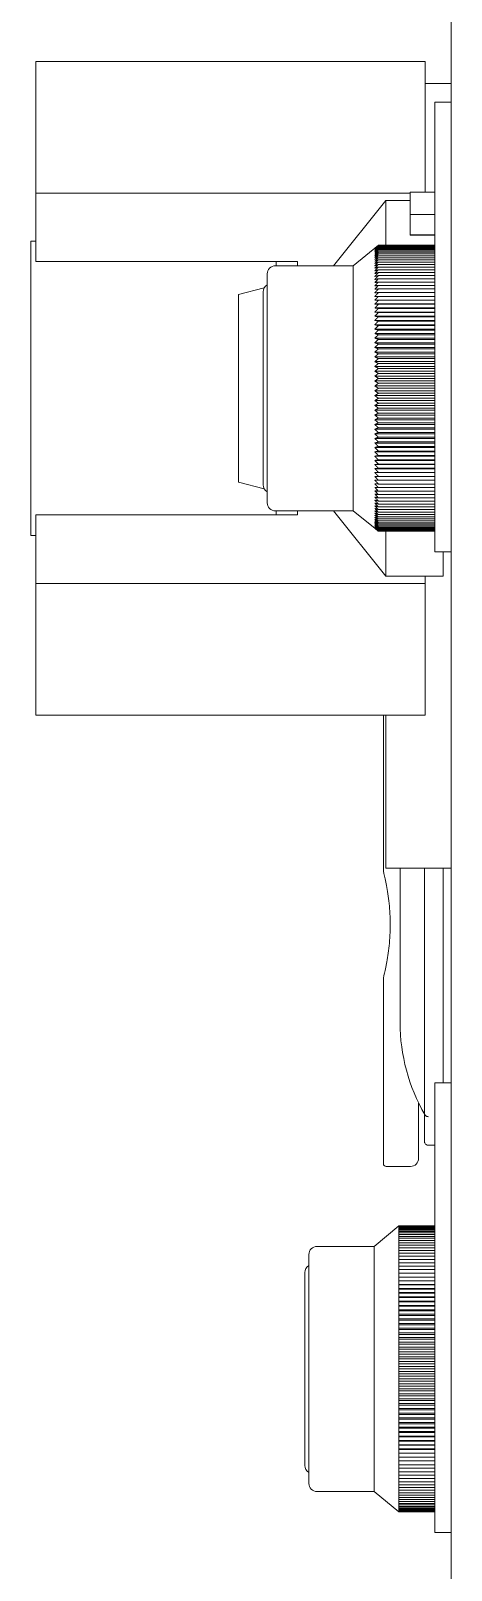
# Model space of a CAD drawing. Header units: inches. Extents: x 0 to 18221, y 0 to 6752.
# Drawn here: x 11933.1 to 11984.5, y 622.7 to 811.1 of the extents above; entities that cross this region are included whole.
import ezdxf

# ---------------------------------------------------------------- set-up
doc = ezdxf.new("R2010")
doc.units = ezdxf.units.IN
doc.header["$MEASUREMENT"] = 0
doc.layers.add('REMOTE_CONTROLBOX$0$가시적인 것(ISO)', color=3, linetype='Continuous', lineweight=5)

msp = doc.modelspace()

# ---------------------------------------------------------------- linework, layer by layer
at = {"layer": 'REMOTE_CONTROLBOX$0$가시적인 것(ISO)'}
for p, q in [((11984.4664, 434.3611), (11984.4664, 1084.3611)), ((11933.6664, 807.3611), (11933.6664, 791.2272)), ((11981.2664, 807.3611), (11933.6664, 807.3611)), ((11981.2664, 807.3611), (11981.2664, 791.3668)), ((11981.2664, 804.6611), (11984.4664, 804.6611)), ((11982.4664, 802.3611), (11982.4664, 767.3611)), ((11982.4664, 802.3611), (11984.4664, 802.3611)), ((11933.6664, 782.8611), (11933.6664, 791.2272)), ((11979.4664, 791.2272), (11933.6664, 791.2272)), ((11982.4664, 791.3668), (11979.4664, 791.3668)), ((11979.4664, 788.6436), (11979.4664, 791.3668)), ((11970.0664, 782.3611), (11976.4664, 790.3611)), ((11979.4664, 790.3611), (11976.4664, 790.3611)), ((11976.4664, 790.3611), (11976.4664, 784.8611)), ((11982.4664, 788.6436), (11979.4664, 788.6436)), ((11979.4664, 786.1276), (11979.4664, 788.6436)), ((11982.4664, 786.1276), (11979.4664, 786.1276)), ((11979.4664, 786.0876), (11979.4664, 786.1276)), ((11982.4664, 786.0876), (11979.4664, 786.0876)), ((11933.0664, 749.3611), (11933.0664, 785.3611)), ((11933.0664, 785.3611), (11933.6664, 785.3611)), ((11972.4664, 782.3611), (11975.5664, 784.8611)), ((11982.4664, 784.8611), (11975.5664, 784.8611)), ((11975.5664, 784.8504), (11982.4664, 784.8504)), ((11982.4664, 784.8184), (11975.5664, 784.8184)), ((11982.4664, 784.7652), (11975.5664, 784.7652)), ((11982.4664, 784.6908), (11975.5664, 784.6908)), ((11982.4664, 784.5952), (11975.5664, 784.5952)), ((11982.4664, 784.4787), (11975.5664, 784.4787)), ((11982.4664, 784.3412), (11975.5664, 784.3412)), ((11982.4664, 784.1831), (11975.5664, 784.1831)), ((11982.4664, 784.0046), (11975.5664, 784.0046)), ((11982.4664, 783.8057), (11975.5664, 783.8057)), ((11933.6664, 782.8611), (11965.6664, 782.8611)), ((11972.4664, 782.3611), (11962.9664, 782.3611)), ((11963.0664, 782.3611), (11963.0664, 782.8611)), ((11965.6664, 782.8611), (11965.6664, 782.3611)), ((11972.4664, 782.3611), (11972.4664, 752.3611)), ((11982.4664, 783.5868), (11975.5664, 783.5868)), ((11982.4664, 783.3481), (11975.5664, 783.3481)), ((11982.4664, 783.09), (11975.5664, 783.09)), ((11982.4664, 782.8127), (11975.5664, 782.8127)), ((11982.4664, 782.5165), (11975.5664, 782.5165)), ((11982.4664, 782.2019), (11975.5664, 782.2019)), ((11982.4664, 781.8692), (11975.5664, 781.8692)), ((11961.9664, 781.3611), (11961.9664, 753.3611)), ((11982.4664, 781.5189), (11975.5664, 781.5189)), ((11982.4664, 781.1513), (11975.5664, 781.1513)), ((11982.4664, 780.7668), (11975.5664, 780.7668)), ((11982.4664, 780.3661), (11975.5664, 780.3661)), ((11982.4664, 779.9495), (11975.5664, 779.9495)), ((11958.4664, 778.8611), (11961.5896, 779.6419)), ((11958.4664, 755.8611), (11958.4664, 778.8611)), ((11961.4664, 755.5611), (11961.4664, 779.1611)), ((11982.4664, 778.1514), (11975.1274, 778.1514)), ((11982.4664, 779.5176), (11975.5664, 779.5176)), ((11982.4664, 779.0709), (11975.5664, 779.0709)), ((11982.4664, 778.6099), (11975.5664, 778.6099)), ((11982.4664, 778.1351), (11975.5664, 778.1351)), ((11982.4664, 777.6798), (11975.1274, 777.6798)), ((11982.4664, 777.1956), (11975.1274, 777.1956)), ((11982.4664, 776.6994), (11975.1274, 776.6994)), ((11982.4664, 776.1919), (11975.1274, 776.1919)), ((11982.4664, 777.6473), (11975.5664, 777.6473)), ((11982.4664, 777.1469), (11975.5664, 777.1469)), ((11982.4664, 776.6347), (11975.5664, 776.6347)), ((11982.4664, 776.1111), (11975.5664, 776.1111)), ((11982.4664, 775.6736), (11975.1274, 775.6736)), ((11982.4664, 775.1452), (11975.1274, 775.1452)), ((11982.4664, 774.6073), (11975.1274, 774.6073)), ((11982.4664, 775.5768), (11975.5664, 775.5768)), ((11982.4664, 775.0326), (11975.5664, 775.0326)), ((11982.4664, 774.479), (11975.5664, 774.479)), ((11982.4664, 774.0605), (11975.1274, 774.0605)), ((11982.4664, 773.5056), (11975.1274, 773.5056)), ((11982.4664, 772.9433), (11975.1274, 772.9433)), ((11982.4664, 772.3741), (11975.1274, 772.3741)), ((11982.4664, 773.9167), (11975.5664, 773.9167)), ((11982.4664, 773.3464), (11975.5664, 773.3464)), ((11982.4664, 772.7689), (11975.5664, 772.7689)), ((11982.4664, 771.7988), (11975.1274, 771.7988)), ((11982.4664, 771.2181), (11975.1274, 771.2181)), ((11982.4664, 770.6327), (11975.1274, 770.6327)), ((11982.4664, 772.1847), (11975.5664, 772.1847)), ((11982.4664, 771.5947), (11975.5664, 771.5947)), ((11982.4664, 770.9995), (11975.5664, 770.9995)), ((11982.4664, 770.0433), (11975.1274, 770.0433)), ((11982.4664, 769.4506), (11975.1274, 769.4506)), ((11982.4664, 768.8554), (11975.1274, 768.8554)), ((11982.4664, 770.3999), (11975.5664, 770.3999)), ((11982.4664, 769.7966), (11975.5664, 769.7966)), ((11982.4664, 769.1903), (11975.5664, 769.1903)), ((11982.4664, 768.5818), (11975.5664, 768.5818)), ((11982.4664, 768.2584), (11975.1274, 768.2584)), ((11982.4664, 767.6603), (11975.1274, 767.6603)), ((11982.4664, 767.0618), (11975.1274, 767.0618)), ((11982.4664, 767.9718), (11975.5664, 767.9718)), ((11982.4664, 767.3611), (11975.5664, 767.3611)), ((11982.4664, 766.7503), (11975.5664, 766.7503)), ((11982.4664, 747.3611), (11982.4664, 767.3611)), ((11982.4664, 766.4637), (11975.1274, 766.4637)), ((11982.4664, 765.8667), (11975.1274, 765.8667)), ((11982.4664, 765.2715), (11975.1274, 765.2715)), ((11982.4664, 766.1403), (11975.5664, 766.1403)), ((11982.4664, 765.5318), (11975.5664, 765.5318)), ((11982.4664, 764.9255), (11975.5664, 764.9255)), ((11982.4664, 764.6788), (11975.1274, 764.6788)), ((11982.4664, 764.0895), (11975.1274, 764.0895)), ((11982.4664, 763.5041), (11975.1274, 763.5041)), ((11982.4664, 762.9234), (11975.1274, 762.9234)), ((11982.4664, 764.3222), (11975.5664, 764.3222)), ((11982.4664, 763.7226), (11975.5664, 763.7226)), ((11982.4664, 763.1274), (11975.5664, 763.1274)), ((11982.4664, 762.3481), (11975.1274, 762.3481)), ((11982.4664, 761.7789), (11975.1274, 761.7789)), ((11982.4664, 761.2165), (11975.1274, 761.2165)), ((11982.4664, 762.5374), (11975.5664, 762.5374)), ((11982.4664, 761.9533), (11975.5664, 761.9533)), ((11982.4664, 761.3757), (11975.5664, 761.3757)), ((11982.4664, 760.6616), (11975.1274, 760.6616)), ((11982.4664, 760.1149), (11975.1274, 760.1149)), ((11982.4664, 759.577), (11975.1274, 759.577)), ((11982.4664, 760.8055), (11975.5664, 760.8055)), ((11982.4664, 760.2432), (11975.5664, 760.2432)), ((11982.4664, 759.6896), (11975.5664, 759.6896)), ((11982.4664, 759.0485), (11975.1274, 759.0485)), ((11982.4664, 758.5302), (11975.1274, 758.5302)), ((11982.4664, 758.0227), (11975.1274, 758.0227)), ((11982.4664, 757.5265), (11975.1274, 757.5265)), ((11982.4664, 759.1453), (11975.5664, 759.1453)), ((11982.4664, 758.6111), (11975.5664, 758.6111)), ((11982.4664, 758.0875), (11975.5664, 758.0875)), ((11982.4664, 757.5752), (11975.5664, 757.5752)), ((11958.4664, 755.8611), (11961.5896, 755.0803)), ((11982.4664, 757.0424), (11975.1274, 757.0424)), ((11982.4664, 756.5707), (11975.1274, 756.5707)), ((11982.4664, 757.0748), (11975.5664, 757.0748)), ((11982.4664, 756.587), (11975.5664, 756.587)), ((11982.4664, 756.1123), (11975.5664, 756.1123)), ((11982.4664, 755.6513), (11975.5664, 755.6513)), ((11982.4664, 755.2045), (11975.5664, 755.2045)), ((11982.4664, 754.7726), (11975.5664, 754.7726)), ((11982.4664, 754.356), (11975.5664, 754.356)), ((11982.4664, 753.9553), (11975.5664, 753.9553)), ((11982.4664, 753.5709), (11975.5664, 753.5709)), ((11965.6664, 751.8611), (11933.6664, 751.8611)), ((11933.6664, 743.495), (11933.6664, 751.8611)), ((11972.4664, 752.3611), (11962.9664, 752.3611)), ((11963.0664, 751.8611), (11963.0664, 752.3611)), ((11965.6664, 752.3611), (11965.6664, 751.8611)), ((11970.0664, 752.3611), (11976.4664, 744.3611)), ((11972.4664, 752.3611), (11975.5664, 749.8611)), ((11982.4664, 753.2033), (11975.5664, 753.2033)), ((11982.4664, 752.8529), (11975.5664, 752.8529)), ((11982.4664, 752.5202), (11975.5664, 752.5202)), ((11982.4664, 752.2056), (11975.5664, 752.2056)), ((11982.4664, 751.9095), (11975.5664, 751.9095)), ((11982.4664, 751.6322), (11975.5664, 751.6322)), ((11982.4664, 751.374), (11975.5664, 751.374)), ((11982.4664, 751.1354), (11975.5664, 751.1354)), ((11982.4664, 750.9164), (11975.5664, 750.9164)), ((11982.4664, 750.7176), (11975.5664, 750.7176)), ((11982.4664, 750.539), (11975.5664, 750.539)), ((11982.4664, 750.3809), (11975.5664, 750.3809)), ((11982.4664, 750.2435), (11975.5664, 750.2435)), ((11982.4664, 750.1269), (11975.5664, 750.1269)), ((11982.4664, 750.0314), (11975.5664, 750.0314)), ((11982.4664, 749.9569), (11975.5664, 749.9569)), ((11982.4664, 749.9037), (11975.5664, 749.9037)), ((11982.4664, 749.8717), (11975.5664, 749.8717)), ((11982.4664, 749.8611), (11975.5664, 749.8611)), ((11976.4664, 749.8611), (11976.4664, 744.3611)), ((11933.0664, 749.3611), (11933.6664, 749.3611)), ((11982.4664, 747.3611), (11984.4664, 747.3611)), ((11983.4664, 744.3611), (11983.4664, 747.3611)), ((11983.4664, 744.3611), (11976.4664, 744.3611)), ((11981.2664, 743.495), (11981.2664, 744.3611)), ((11981.2664, 743.495), (11933.6664, 743.495)), ((11933.6664, 743.495), (11933.6664, 727.3611)), ((11981.2664, 743.495), (11981.2664, 727.3611)), ((11981.2664, 727.3611), (11933.6664, 727.3611)), ((11976.1865, 727.3611), (11976.1865, 708.19)), ((11976.4664, 727.3611), (11976.4664, 708.6611)), ((11976.4664, 708.6611), (11984.4664, 708.6611)), ((11978.2101, 708.6611), (11978.2101, 689.7408)), ((11981.1973, 708.6611), (11981.1973, 689.7486)), ((11983.4664, 708.6611), (11983.4664, 689.7811)), ((11976.1865, 695.2855), (11976.1865, 672.8564)), ((11983.4664, 682.3611), (11983.4664, 689.7811)), ((11982.4664, 682.3611), (11982.4664, 647.3611)), ((11982.4664, 682.3611), (11984.4664, 682.3611)), ((11980.4865, 679.8916), (11980.4865, 673.1378)), ((11982.4664, 674.7351), (11981.6973, 674.7351)), ((11976.6093, 672.1378), (11979.4865, 672.1378)), ((11975.0664, 662.3611), (11978.0664, 664.8611)), ((11978.0664, 664.8504), (11978.0664, 664.8611)), ((11982.4664, 664.8611), (11978.0664, 664.8611)), ((11978.0664, 664.8184), (11978.0664, 664.8504)), ((11982.4664, 664.8504), (11978.0664, 664.8504)), ((11978.0664, 664.7652), (11978.0664, 664.8184)), ((11982.4664, 664.8184), (11978.0664, 664.8184)), ((11978.0664, 664.6908), (11978.0664, 664.7652)), ((11982.4664, 664.7652), (11978.0664, 664.7652)), ((11978.0664, 664.5952), (11978.0664, 664.6908)), ((11982.4664, 664.6908), (11978.0664, 664.6908)), ((11978.0664, 664.4787), (11978.0664, 664.5952)), ((11982.4664, 664.5952), (11978.0664, 664.5952)), ((11978.0664, 664.3412), (11978.0664, 664.4787)), ((11982.4664, 664.4787), (11978.0664, 664.4787)), ((11978.0664, 664.1831), (11978.0664, 664.3412)), ((11982.4664, 664.3412), (11978.0664, 664.3412)), ((11978.0664, 664.0046), (11978.0664, 664.1831)), ((11982.4664, 664.1831), (11978.0664, 664.1831)), ((11978.0664, 663.8057), (11978.0664, 664.0046)), ((11982.4664, 664.0046), (11978.0664, 664.0046)), ((11978.0664, 663.5868), (11978.0664, 663.8057)), ((11982.4664, 663.8057), (11978.0664, 663.8057)), ((11978.0664, 663.3481), (11978.0664, 663.5868)), ((11982.4664, 663.5868), (11978.0664, 663.5868)), ((11978.0664, 663.09), (11978.0664, 663.3481)), ((11982.4664, 663.3481), (11978.0664, 663.3481)), ((11978.0664, 662.8127), (11978.0664, 663.09)), ((11982.4664, 663.09), (11978.0664, 663.09)), ((11967.0664, 661.3611), (11967.0664, 633.3611)), ((11975.0664, 662.3611), (11968.0664, 662.3611)), ((11975.0664, 662.3611), (11975.0664, 632.3611)), ((11978.0664, 662.5165), (11978.0664, 662.8127)), ((11982.4664, 662.8127), (11978.0664, 662.8127)), ((11978.0664, 662.2019), (11978.0664, 662.5165)), ((11982.4664, 662.5165), (11978.0664, 662.5165)), ((11978.0664, 661.8692), (11978.0664, 662.2019)), ((11982.4664, 662.2019), (11978.0664, 662.2019)), ((11978.0664, 661.5189), (11978.0664, 661.8692)), ((11982.4664, 661.8692), (11978.0664, 661.8692)), ((11978.0664, 661.1513), (11978.0664, 661.5189)), ((11982.4664, 661.5189), (11978.0664, 661.5189)), ((11978.0664, 660.7668), (11978.0664, 661.1513)), ((11982.4664, 661.1513), (11978.0664, 661.1513)), ((11978.0664, 660.3661), (11978.0664, 660.7668)), ((11982.4664, 660.7668), (11978.0664, 660.7668)), ((11978.0664, 659.9495), (11978.0664, 660.3661)), ((11982.4664, 660.3661), (11978.0664, 660.3661)), ((11978.0664, 659.5176), (11978.0664, 659.9495)), ((11982.4664, 659.9495), (11978.0664, 659.9495)), ((11978.0664, 659.0709), (11978.0664, 659.5176)), ((11982.4664, 659.5176), (11978.0664, 659.5176)), ((11966.5664, 635.5611), (11966.5664, 659.1611)), ((11978.0664, 658.6099), (11978.0664, 659.0709)), ((11982.4664, 659.0709), (11978.0664, 659.0709)), ((11978.0664, 658.1351), (11978.0664, 658.6099)), ((11982.4664, 658.6099), (11978.0664, 658.6099)), ((11978.0664, 658.1514), (11982.4664, 658.1514)), ((11978.0664, 657.6473), (11978.0664, 658.1351)), ((11982.4664, 658.1351), (11978.0664, 658.1351)), ((11978.0664, 657.6798), (11982.4664, 657.6798)), ((11978.0664, 657.1469), (11978.0664, 657.6473)), ((11982.4664, 657.6473), (11978.0664, 657.6473)), ((11978.0664, 657.1956), (11982.4664, 657.1956)), ((11978.0664, 656.6347), (11978.0664, 657.1469)), ((11982.4664, 657.1469), (11978.0664, 657.1469)), ((11978.0664, 656.6994), (11982.4664, 656.6994)), ((11978.0664, 656.1111), (11978.0664, 656.6347)), ((11982.4664, 656.6347), (11978.0664, 656.6347)), ((11978.0664, 656.1919), (11982.4664, 656.1919)), ((11978.0664, 655.5768), (11978.0664, 656.1111)), ((11982.4664, 656.1111), (11978.0664, 656.1111)), ((11978.0664, 655.6736), (11982.4664, 655.6736)), ((11978.0664, 655.0326), (11978.0664, 655.5768)), ((11982.4664, 655.5768), (11978.0664, 655.5768)), ((11978.0664, 655.1452), (11982.4664, 655.1452)), ((11978.0664, 654.479), (11978.0664, 655.0326)), ((11982.4664, 655.0326), (11978.0664, 655.0326)), ((11978.0664, 654.6073), (11982.4664, 654.6073)), ((11978.0664, 653.9167), (11978.0664, 654.479)), ((11982.4664, 654.479), (11978.0664, 654.479)), ((11978.0664, 654.0605), (11982.4664, 654.0605)), ((11978.0664, 653.3464), (11978.0664, 653.9167)), ((11982.4664, 653.9167), (11978.0664, 653.9167)), ((11978.0664, 653.5056), (11982.4664, 653.5056)), ((11978.0664, 652.7689), (11978.0664, 653.3464)), ((11982.4664, 653.3464), (11978.0664, 653.3464)), ((11978.0664, 652.9433), (11982.4664, 652.9433)), ((11978.0664, 652.1847), (11978.0664, 652.7689)), ((11982.4664, 652.7689), (11978.0664, 652.7689)), ((11978.0664, 652.3741), (11982.4664, 652.3741)), ((11978.0664, 651.5947), (11978.0664, 652.1847)), ((11982.4664, 652.1847), (11978.0664, 652.1847)), ((11978.0664, 651.7988), (11982.4664, 651.7988)), ((11978.0664, 650.9995), (11978.0664, 651.5947)), ((11982.4664, 651.5947), (11978.0664, 651.5947)), ((11978.0664, 651.2181), (11982.4664, 651.2181)), ((11978.0664, 650.3999), (11978.0664, 650.9995)), ((11982.4664, 650.9995), (11978.0664, 650.9995)), ((11978.0664, 650.6327), (11982.4664, 650.6327)), ((11978.0664, 649.7966), (11978.0664, 650.3999)), ((11982.4664, 650.3999), (11978.0664, 650.3999)), ((11978.0664, 650.0433), (11982.4664, 650.0433)), ((11978.0664, 649.1903), (11978.0664, 649.7966)), ((11982.4664, 649.7966), (11978.0664, 649.7966)), ((11978.0664, 649.4506), (11982.4664, 649.4506)), ((11978.0664, 648.5818), (11978.0664, 649.1903)), ((11982.4664, 649.1903), (11978.0664, 649.1903)), ((11978.0664, 648.8554), (11982.4664, 648.8554)), ((11978.0664, 647.9718), (11978.0664, 648.5818)), ((11982.4664, 648.5818), (11978.0664, 648.5818)), ((11978.0664, 648.2584), (11982.4664, 648.2584)), ((11978.0664, 647.3611), (11978.0664, 647.9718)), ((11982.4664, 647.9718), (11978.0664, 647.9718)), ((11978.0664, 647.6603), (11982.4664, 647.6603)), ((11978.0664, 646.7503), (11978.0664, 647.3611)), ((11982.4664, 647.3611), (11978.0664, 647.3611)), ((11978.0664, 647.0618), (11982.4664, 647.0618)), ((11978.0664, 646.1403), (11978.0664, 646.7503)), ((11982.4664, 646.7503), (11978.0664, 646.7503)), ((11978.0664, 646.4637), (11982.4664, 646.4637)), ((11978.0664, 645.5318), (11978.0664, 646.1403)), ((11982.4664, 646.1403), (11978.0664, 646.1403)), ((11982.4664, 627.3611), (11982.4664, 647.3611)), ((11978.0664, 645.8667), (11982.4664, 645.8667)), ((11978.0664, 644.9255), (11978.0664, 645.5318)), ((11982.4664, 645.5318), (11978.0664, 645.5318)), ((11978.0664, 645.2715), (11982.4664, 645.2715)), ((11978.0664, 644.3222), (11978.0664, 644.9255)), ((11982.4664, 644.9255), (11978.0664, 644.9255)), ((11978.0664, 644.6788), (11982.4664, 644.6788)), ((11978.0664, 643.7226), (11978.0664, 644.3222)), ((11982.4664, 644.3222), (11978.0664, 644.3222)), ((11978.0664, 644.0895), (11982.4664, 644.0895)), ((11978.0664, 643.1274), (11978.0664, 643.7226)), ((11982.4664, 643.7226), (11978.0664, 643.7226)), ((11978.0664, 643.5041), (11982.4664, 643.5041)), ((11978.0664, 642.5374), (11978.0664, 643.1274)), ((11982.4664, 643.1274), (11978.0664, 643.1274)), ((11978.0664, 642.9234), (11982.4664, 642.9234)), ((11978.0664, 641.9533), (11978.0664, 642.5374)), ((11982.4664, 642.5374), (11978.0664, 642.5374)), ((11978.0664, 642.3481), (11982.4664, 642.3481)), ((11978.0664, 641.3757), (11978.0664, 641.9533)), ((11982.4664, 641.9533), (11978.0664, 641.9533)), ((11978.0664, 641.7789), (11982.4664, 641.7789)), ((11978.0664, 640.8055), (11978.0664, 641.3757)), ((11982.4664, 641.3757), (11978.0664, 641.3757)), ((11978.0664, 641.2165), (11982.4664, 641.2165)), ((11978.0664, 640.2432), (11978.0664, 640.8055)), ((11982.4664, 640.8055), (11978.0664, 640.8055)), ((11978.0664, 640.6616), (11982.4664, 640.6616)), ((11978.0664, 639.6896), (11978.0664, 640.2432)), ((11982.4664, 640.2432), (11978.0664, 640.2432)), ((11978.0664, 640.1149), (11982.4664, 640.1149)), ((11978.0664, 639.1453), (11978.0664, 639.6896)), ((11982.4664, 639.6896), (11978.0664, 639.6896)), ((11978.0664, 639.577), (11982.4664, 639.577)), ((11978.0664, 638.6111), (11978.0664, 639.1453)), ((11982.4664, 639.1453), (11978.0664, 639.1453)), ((11978.0664, 639.0485), (11982.4664, 639.0485)), ((11978.0664, 638.0875), (11978.0664, 638.6111)), ((11982.4664, 638.6111), (11978.0664, 638.6111)), ((11978.0664, 638.5302), (11982.4664, 638.5302)), ((11978.0664, 637.5752), (11978.0664, 638.0875)), ((11982.4664, 638.0875), (11978.0664, 638.0875)), ((11978.0664, 638.0227), (11982.4664, 638.0227)), ((11978.0664, 637.0748), (11978.0664, 637.5752)), ((11982.4664, 637.5752), (11978.0664, 637.5752)), ((11978.0664, 637.5265), (11982.4664, 637.5265)), ((11978.0664, 636.587), (11978.0664, 637.0748)), ((11982.4664, 637.0748), (11978.0664, 637.0748)), ((11978.0664, 637.0424), (11982.4664, 637.0424)), ((11978.0664, 636.1123), (11978.0664, 636.587)), ((11982.4664, 636.587), (11978.0664, 636.587)), ((11978.0664, 636.5707), (11982.4664, 636.5707)), ((11978.0664, 635.6513), (11978.0664, 636.1123)), ((11982.4664, 636.1123), (11978.0664, 636.1123)), ((11978.0664, 635.2045), (11978.0664, 635.6513)), ((11982.4664, 635.6513), (11978.0664, 635.6513)), ((11978.0664, 634.7726), (11978.0664, 635.2045)), ((11982.4664, 635.2045), (11978.0664, 635.2045)), ((11978.0664, 634.356), (11978.0664, 634.7726)), ((11982.4664, 634.7726), (11978.0664, 634.7726)), ((11978.0664, 633.9553), (11978.0664, 634.356)), ((11982.4664, 634.356), (11978.0664, 634.356)), ((11978.0664, 633.5709), (11978.0664, 633.9553)), ((11982.4664, 633.9553), (11978.0664, 633.9553)), ((11978.0664, 633.2033), (11978.0664, 633.5709)), ((11982.4664, 633.5709), (11978.0664, 633.5709)), ((11978.0664, 632.8529), (11978.0664, 633.2033)), ((11982.4664, 633.2033), (11978.0664, 633.2033)), ((11975.0664, 632.3611), (11968.0664, 632.3611)), ((11975.0664, 632.3611), (11978.0664, 629.8611)), ((11978.0664, 632.5202), (11978.0664, 632.8529)), ((11982.4664, 632.8529), (11978.0664, 632.8529)), ((11978.0664, 632.2056), (11978.0664, 632.5202)), ((11982.4664, 632.5202), (11978.0664, 632.5202)), ((11978.0664, 631.9095), (11978.0664, 632.2056)), ((11982.4664, 632.2056), (11978.0664, 632.2056)), ((11978.0664, 631.6322), (11978.0664, 631.9095)), ((11982.4664, 631.9095), (11978.0664, 631.9095)), ((11978.0664, 631.374), (11978.0664, 631.6322)), ((11982.4664, 631.6322), (11978.0664, 631.6322)), ((11978.0664, 631.1354), (11978.0664, 631.374)), ((11982.4664, 631.374), (11978.0664, 631.374)), ((11978.0664, 630.9164), (11978.0664, 631.1354)), ((11982.4664, 631.1354), (11978.0664, 631.1354)), ((11978.0664, 630.7176), (11978.0664, 630.9164)), ((11982.4664, 630.9164), (11978.0664, 630.9164)), ((11978.0664, 630.539), (11978.0664, 630.7176)), ((11982.4664, 630.7176), (11978.0664, 630.7176)), ((11978.0664, 630.3809), (11978.0664, 630.539)), ((11982.4664, 630.539), (11978.0664, 630.539)), ((11978.0664, 630.2435), (11978.0664, 630.3809)), ((11982.4664, 630.3809), (11978.0664, 630.3809)), ((11978.0664, 630.1269), (11978.0664, 630.2435)), ((11982.4664, 630.2435), (11978.0664, 630.2435)), ((11978.0664, 630.0314), (11978.0664, 630.1269)), ((11982.4664, 630.1269), (11978.0664, 630.1269)), ((11978.0664, 629.9569), (11978.0664, 630.0314)), ((11982.4664, 630.0314), (11978.0664, 630.0314)), ((11978.0664, 629.9037), (11978.0664, 629.9569)), ((11982.4664, 629.9569), (11978.0664, 629.9569)), ((11978.0664, 629.8717), (11978.0664, 629.9037)), ((11982.4664, 629.9037), (11978.0664, 629.9037)), ((11978.0664, 629.8611), (11978.0664, 629.8717)), ((11982.4664, 629.8717), (11978.0664, 629.8717)), ((11982.4664, 629.8611), (11978.0664, 629.8611)), ((11982.4664, 627.3611), (11984.4664, 627.3611))]:
    msp.add_line(p, q, dxfattribs=at)
for centre, radius, start, end in [((11962.9664, 781.3611), 1, 90, 180), ((11962.4664, 779.1611), 1, 120, 180), ((11962.4664, 755.5611), 1, 180, 240), ((11962.9664, 753.3611), 1, 180, 270), ((12001.16, 689.8574), 22.9502, 180.29128, 209.717429), ((11979.4865, 673.1378), 1, 270, 0), ((11968.0664, 661.3611), 1, 90, 180), ((11967.5664, 659.1611), 1, 120, 180), ((11967.5664, 635.5611), 1, 180, 240), ((11968.0664, 633.3611), 1, 180, 270)]:
    msp.add_arc(centre, radius, start, end, dxfattribs=at)
for points, weights in [([(11975.1274, 784.5044), (11975.3431, 784.6809), (11975.5664, 784.8611)], [1.00002561969, 1.00010309761, 1]), ([(11975.1274, 784.4836), (11975.3431, 784.6651), (11975.5664, 784.8504)], [1.00002561969, 1.0001030976, 1]), ([(11975.5664, 784.8504), (11975.3431, 784.6757), (11975.1274, 784.5044)], [1, 1.0001030976, 1.00002561969]), ([(11975.1274, 784.4418), (11975.3431, 784.6282), (11975.5664, 784.8184)], [1.00002561969, 1.0001030976, 1]), ([(11975.5664, 784.8184), (11975.3431, 784.6493), (11975.1274, 784.4836)], [1, 1.0001030976, 1.00002561969]), ([(11975.1274, 784.3793), (11975.3431, 784.5703), (11975.5664, 784.7652)], [1.00002561969, 1.0001030976, 1]), ([(11975.5664, 784.7652), (11975.3431, 784.6019), (11975.1274, 784.4418)], [1, 1.0001030976, 1.00002561969]), ([(11975.1274, 784.296), (11975.3431, 784.4913), (11975.5664, 784.6908)], [1.00002561969, 1.0001030976, 1]), ([(11975.5664, 784.6908), (11975.3431, 784.5334), (11975.1274, 784.3793)], [1, 1.0001030976, 1.00002561969]), ([(11975.1274, 784.192), (11975.3431, 784.3916), (11975.5664, 784.5952)], [1.00002561969, 1.0001030976, 1]), ([(11975.5664, 784.5952), (11975.3431, 784.4441), (11975.1274, 784.296)], [1, 1.0001030976, 1.00002561969]), ([(11975.1274, 784.0676), (11975.3431, 784.271), (11975.5664, 784.4787)], [1.00002561969, 1.00010309761, 1]), ([(11975.5664, 784.4787), (11975.3431, 784.3339), (11975.1274, 784.192)], [1, 1.0001030976, 1.00002561969]), ([(11975.1274, 783.9228), (11975.3431, 784.1299), (11975.5664, 784.3412)], [1.00002561969, 1.0001030976, 1]), ([(11975.5664, 784.3412), (11975.3431, 784.203), (11975.1274, 784.0676)], [1, 1.00010309759, 1.00002561969]), ([(11975.1274, 783.7579), (11975.3431, 783.9683), (11975.5664, 784.1831)], [1.00002561969, 1.00010309761, 1]), ([(11975.5664, 784.1831), (11975.3431, 784.0517), (11975.1274, 783.9228)], [1, 1.0001030976, 1.00002561969]), ([(11975.1274, 783.5729), (11975.3431, 783.7865), (11975.5664, 784.0046)], [1.00002561969, 1.0001030976, 1]), ([(11975.5664, 784.0046), (11975.3431, 783.8799), (11975.1274, 783.7579)], [1, 1.00010309761, 1.00002561969]), ([(11975.1274, 783.3682), (11975.3431, 783.5847), (11975.5664, 783.8057)], [1.00002561969, 1.0001030976, 1]), ([(11975.5664, 783.8057), (11975.3431, 783.6881), (11975.1274, 783.5729)], [1, 1.00010309761, 1.00002561969]), ([(11975.1274, 783.144), (11975.3431, 783.3631), (11975.5664, 783.5868)], [1.00002561969, 1.0001030976, 1]), ([(11975.5664, 783.5868), (11975.3431, 783.4764), (11975.1274, 783.3682)], [1, 1.0001030976, 1.00002561969]), ([(11975.1274, 782.9006), (11975.3431, 783.1221), (11975.5664, 783.3481)], [1.00002561969, 1.0001030976, 1]), ([(11975.5664, 783.3481), (11975.3431, 783.245), (11975.1274, 783.144)], [1, 1.00010309761, 1.00002561969]), ([(11975.1274, 782.6383), (11975.3431, 782.8618), (11975.5664, 783.09)], [1.00002561969, 1.00010309761, 1]), ([(11975.5664, 783.09), (11975.3431, 782.9943), (11975.1274, 782.9006)], [1, 1.0001030976, 1.00002561969]), ([(11975.1274, 782.3573), (11975.3431, 782.5826), (11975.5664, 782.8127)], [1.00002561969, 1.0001030976, 1]), ([(11975.5664, 782.8127), (11975.3431, 782.7246), (11975.1274, 782.6383)], [1, 1.0001030976, 1.00002561969]), ([(11975.1274, 782.0581), (11975.3431, 782.2849), (11975.5664, 782.5165)], [1.00002561969, 1.0001030976, 1]), ([(11975.5664, 782.5165), (11975.3431, 782.4361), (11975.1274, 782.3573)], [1, 1.0001030976, 1.00002561969]), ([(11975.1274, 781.7409), (11975.3431, 781.9691), (11975.5664, 782.2019)], [1.00002561969, 1.00010309761, 1]), ([(11975.5664, 782.2019), (11975.3431, 782.1292), (11975.1274, 782.0581)], [1, 1.0001030976, 1.00002561969]), ([(11975.1274, 781.4062), (11975.3431, 781.6354), (11975.5664, 781.8692)], [1.00002561969, 1.0001030976, 1]), ([(11975.5664, 781.8692), (11975.3431, 781.8044), (11975.1274, 781.7409)], [1, 1.0001030976, 1.00002561969]), ([(11975.1274, 781.0545), (11975.3431, 781.2843), (11975.5664, 781.5189)], [1.00002561969, 1.0001030976, 1]), ([(11975.5664, 781.5189), (11975.3431, 781.462), (11975.1274, 781.4062)], [1, 1.0001030976, 1.00002561969]), ([(11975.1274, 780.686), (11975.3431, 780.9163), (11975.5664, 781.1513)], [1.00002561969, 1.00010309761, 1]), ([(11975.5664, 781.1513), (11975.3431, 781.1024), (11975.1274, 781.0545)], [1, 1.0001030976, 1.00002561969]), ([(11975.1274, 780.3013), (11975.3431, 780.5317), (11975.5664, 780.7668)], [1.00002561969, 1.00010309761, 1]), ([(11975.5664, 780.7668), (11975.3431, 780.726), (11975.1274, 780.686)], [1, 1.0001030976, 1.00002561969]), ([(11975.1274, 779.9009), (11975.3431, 780.1311), (11975.5664, 780.3661)], [1.00002561969, 1.00010309761, 1]), ([(11975.5664, 780.3661), (11975.3431, 780.3334), (11975.1274, 780.3013)], [1, 1.0001030976, 1.00002561969]), ([(11975.1274, 779.4851), (11975.3431, 779.7149), (11975.5664, 779.9495)], [1.00002561969, 1.00010309761, 1]), ([(11975.5664, 779.9495), (11975.3431, 779.9249), (11975.1274, 779.9009)], [1, 1.00010309761, 1.00002561969]), ([(11975.1274, 779.0546), (11975.3431, 779.2837), (11975.5664, 779.5176)], [1.00002561969, 1.00010309761, 1]), ([(11975.5664, 779.5176), (11975.3431, 779.5012), (11975.1274, 779.4851)], [1, 1.0001030976, 1.00002561969]), ([(11975.1274, 778.6099), (11975.3431, 778.838), (11975.5664, 779.0709)], [1.00002561969, 1.00010309761, 1]), ([(11975.5664, 779.0709), (11975.3431, 779.0626), (11975.1274, 779.0546)], [1, 1.00010309761, 1.00002561969]), ([(11975.1274, 778.1514), (11975.3431, 778.3783), (11975.5664, 778.6099)], [1.00002561969, 1.00010309761, 1]), ([(11975.5664, 778.6099), (11975.3431, 778.6099), (11975.1274, 778.6099)], [1, 1.0001030976, 1.00002561969]), ([(11975.5664, 778.1351), (11975.3431, 778.1434), (11975.1274, 778.1514)], [1, 1.0001030976, 1.00002561969]), ([(11975.1274, 777.6798), (11975.3431, 777.9051), (11975.5664, 778.1351)], [1.00002561969, 1.0001030976, 1]), ([(11975.5664, 777.6473), (11975.3431, 777.6637), (11975.1274, 777.6798)], [1, 1.0001030976, 1.00002561969]), ([(11975.1274, 777.1956), (11975.3431, 777.4191), (11975.5664, 777.6473)], [1.00002561969, 1.0001030976, 1]), ([(11975.5664, 777.1469), (11975.3431, 777.1715), (11975.1274, 777.1956)], [1, 1.00010309759, 1.00002561969]), ([(11975.1274, 776.6994), (11975.3431, 776.9209), (11975.5664, 777.1469)], [1.00002561969, 1.00010309759, 1]), ([(11975.5664, 776.6347), (11975.3431, 776.6674), (11975.1274, 776.6994)], [1, 1.0001030976, 1.00002561969]), ([(11975.1274, 776.1919), (11975.3431, 776.411), (11975.5664, 776.6347)], [1.00002561969, 1.00010309761, 1]), ([(11975.5664, 776.1111), (11975.3431, 776.1519), (11975.1274, 776.1919)], [1, 1.0001030976, 1.00002561969]), ([(11975.1274, 775.6736), (11975.3431, 775.8901), (11975.5664, 776.1111)], [1.00002561969, 1.00010309761, 1]), ([(11975.5664, 775.5768), (11975.3431, 775.6257), (11975.1274, 775.6736)], [1, 1.00010309761, 1.00002561969]), ([(11975.1274, 775.1452), (11975.3431, 775.3588), (11975.5664, 775.5768)], [1.00002561969, 1.0001030976, 1]), ([(11975.5664, 775.0326), (11975.3431, 775.0894), (11975.1274, 775.1452)], [1, 1.0001030976, 1.00002561969]), ([(11975.1274, 774.6073), (11975.3431, 774.8177), (11975.5664, 775.0326)], [1.00002561969, 1.0001030976, 1]), ([(11975.5664, 774.479), (11975.3431, 774.5438), (11975.1274, 774.6073)], [1, 1.0001030976, 1.00002561969]), ([(11975.1274, 774.0605), (11975.3431, 774.2676), (11975.5664, 774.479)], [1.00002561969, 1.00010309761, 1]), ([(11975.5664, 773.9167), (11975.3431, 773.9893), (11975.1274, 774.0605)], [1, 1.00010309761, 1.00002561969]), ([(11975.1274, 773.5056), (11975.3431, 773.7091), (11975.5664, 773.9167)], [1.00002561969, 1.0001030976, 1]), ([(11975.5664, 773.3464), (11975.3431, 773.4268), (11975.1274, 773.5056)], [1, 1.0001030976, 1.00002561969]), ([(11975.1274, 772.9433), (11975.3431, 773.1428), (11975.5664, 773.3464)], [1.00002561969, 1.0001030976, 1]), ([(11975.5664, 772.7689), (11975.3431, 772.857), (11975.1274, 772.9433)], [1, 1.00010309761, 1.00002561969]), ([(11975.1274, 772.3741), (11975.3431, 772.5695), (11975.5664, 772.7689)], [1.00002561969, 1.0001030976, 1]), ([(11975.5664, 772.1847), (11975.3431, 772.2804), (11975.1274, 772.3741)], [1, 1.0001030976, 1.00002561969]), ([(11975.1274, 771.7988), (11975.3431, 771.9898), (11975.5664, 772.1847)], [1.00002561969, 1.0001030976, 1]), ([(11975.5664, 771.5947), (11975.3431, 771.6978), (11975.1274, 771.7988)], [1, 1.0001030976, 1.00002561969]), ([(11975.1274, 771.2181), (11975.3431, 771.4045), (11975.5664, 771.5947)], [1.00002561969, 1.0001030976, 1]), ([(11975.5664, 770.9995), (11975.3431, 771.1099), (11975.1274, 771.2181)], [1, 1.0001030976, 1.00002561969]), ([(11975.1274, 770.6327), (11975.3431, 770.8142), (11975.5664, 770.9995)], [1.00002561969, 1.00010309761, 1]), ([(11975.5664, 770.3999), (11975.3431, 770.5175), (11975.1274, 770.6327)], [1, 1.0001030976, 1.00002561969]), ([(11975.1274, 770.0433), (11975.3431, 770.2198), (11975.5664, 770.3999)], [1.00002561969, 1.0001030976, 1]), ([(11975.5664, 769.7966), (11975.3431, 769.9212), (11975.1274, 770.0433)], [1, 1.00010309761, 1.00002561969]), ([(11975.1274, 769.4506), (11975.3431, 769.6219), (11975.5664, 769.7966)], [1.00002561969, 1.0001030976, 1]), ([(11975.5664, 769.1903), (11975.3431, 769.3218), (11975.1274, 769.4506)], [1, 1.0001030976, 1.00002561969]), ([(11975.1274, 768.8554), (11975.3431, 769.0212), (11975.5664, 769.1903)], [1.00002561969, 1.00010309761, 1]), ([(11975.5664, 768.5818), (11975.3431, 768.72), (11975.1274, 768.8554)], [1, 1.00010309761, 1.00002561969]), ([(11975.1274, 768.2584), (11975.3431, 768.4185), (11975.5664, 768.5818)], [1.00002561969, 1.00010309761, 1]), ([(11975.5664, 767.9718), (11975.3431, 768.1166), (11975.1274, 768.2584)], [1, 1.0001030976, 1.00002561969]), ([(11975.1274, 767.6603), (11975.3431, 767.8145), (11975.5664, 767.9718)], [1.00002561969, 1.00010309761, 1]), ([(11975.5664, 767.3611), (11975.3431, 767.5122), (11975.1274, 767.6603)], [1, 1.0001030976, 1.00002561969]), ([(11975.1274, 767.0618), (11975.3431, 767.2099), (11975.5664, 767.3611)], [1.00002561969, 1.0001030976, 1]), ([(11975.5664, 766.7503), (11975.3431, 766.9077), (11975.1274, 767.0618)], [1, 1.0001030976, 1.00002561969]), ([(11975.1274, 766.4637), (11975.3431, 766.6056), (11975.5664, 766.7503)], [1.00002561969, 1.0001030976, 1]), ([(11975.5664, 766.1403), (11975.3431, 766.3037), (11975.1274, 766.4637)], [1, 1.00010309761, 1.00002561969]), ([(11975.1274, 765.8667), (11975.3431, 766.0021), (11975.5664, 766.1403)], [1.00002561969, 1.0001030976, 1]), ([(11975.5664, 765.5318), (11975.3431, 765.701), (11975.1274, 765.8667)], [1, 1.0001030976, 1.00002561969]), ([(11975.1274, 765.2715), (11975.3431, 765.4003), (11975.5664, 765.5318)], [1.00002561969, 1.0001030976, 1]), ([(11975.5664, 764.9255), (11975.3431, 765.1003), (11975.1274, 765.2715)], [1, 1.00010309761, 1.00002561969]), ([(11975.1274, 764.6788), (11975.3431, 764.8009), (11975.5664, 764.9255)], [1.00002561969, 1.0001030976, 1]), ([(11975.5664, 764.3222), (11975.3431, 764.5024), (11975.1274, 764.6788)], [1, 1.0001030976, 1.00002561969]), ([(11975.1274, 764.0895), (11975.3431, 764.2047), (11975.5664, 764.3222)], [1.00002561969, 1.0001030976, 1]), ([(11975.5664, 763.7226), (11975.3431, 763.9079), (11975.1274, 764.0895)], [1, 1.0001030976, 1.00002561969]), ([(11975.1274, 763.5041), (11975.3431, 763.6122), (11975.5664, 763.7226)], [1.00002561969, 1.00010309761, 1]), ([(11975.5664, 763.1274), (11975.3431, 763.3177), (11975.1274, 763.5041)], [1, 1.0001030976, 1.00002561969]), ([(11975.1274, 762.9234), (11975.3431, 763.0244), (11975.5664, 763.1274)], [1.00002561969, 1.0001030976, 1]), ([(11975.5664, 762.5374), (11975.3431, 762.7324), (11975.1274, 762.9234)], [1, 1.0001030976, 1.00002561969]), ([(11975.1274, 762.3481), (11975.3431, 762.4418), (11975.5664, 762.5374)], [1.00002561969, 1.0001030976, 1]), ([(11975.5664, 761.9533), (11975.3431, 762.1527), (11975.1274, 762.3481)], [1, 1.0001030976, 1.00002561969]), ([(11975.1274, 761.7789), (11975.3431, 761.8652), (11975.5664, 761.9533)], [1.00002561969, 1.0001030976, 1]), ([(11975.5664, 761.3757), (11975.3431, 761.5794), (11975.1274, 761.7789)], [1, 1.0001030976, 1.00002561969]), ([(11975.1274, 761.2165), (11975.3431, 761.2953), (11975.5664, 761.3757)], [1.00002561969, 1.0001030976, 1]), ([(11975.5664, 760.8055), (11975.3431, 761.0131), (11975.1274, 761.2165)], [1, 1.0001030976, 1.00002561969]), ([(11975.1274, 760.6616), (11975.3431, 760.7328), (11975.5664, 760.8055)], [1.00002561969, 1.0001030976, 1]), ([(11975.5664, 760.2432), (11975.3431, 760.4545), (11975.1274, 760.6616)], [1, 1.0001030976, 1.00002561969]), ([(11975.1274, 760.1149), (11975.3431, 760.1784), (11975.5664, 760.2432)], [1.00002561969, 1.0001030976, 1]), ([(11975.5664, 759.6896), (11975.3431, 759.9044), (11975.1274, 760.1149)], [1, 1.0001030976, 1.00002561969]), ([(11975.1274, 759.577), (11975.3431, 759.6327), (11975.5664, 759.6896)], [1.00002561969, 1.0001030976, 1]), ([(11975.5664, 759.1453), (11975.3431, 759.3633), (11975.1274, 759.577)], [1, 1.0001030976, 1.00002561969]), ([(11975.1274, 759.0485), (11975.3431, 759.0964), (11975.5664, 759.1453)], [1.00002561969, 1.0001030976, 1]), ([(11975.5664, 758.6111), (11975.3431, 758.832), (11975.1274, 759.0485)], [1, 1.00010309761, 1.00002561969]), ([(11975.1274, 758.5302), (11975.3431, 758.5702), (11975.5664, 758.6111)], [1.00002561969, 1.00010309761, 1]), ([(11975.5664, 758.0875), (11975.3431, 758.3111), (11975.1274, 758.5302)], [1, 1.00010309761, 1.00002561969]), ([(11975.1274, 758.0227), (11975.3431, 758.0548), (11975.5664, 758.0875)], [1.00002561969, 1.0001030976, 1]), ([(11975.5664, 757.5752), (11975.3431, 757.8012), (11975.1274, 758.0227)], [1, 1.00010309761, 1.00002561969]), ([(11975.1274, 757.5265), (11975.3431, 757.5506), (11975.5664, 757.5752)], [1.00002561969, 1.0001030976, 1]), ([(11975.5664, 757.0748), (11975.3431, 757.303), (11975.1274, 757.5265)], [1, 1.0001030976, 1.00002561969]), ([(11975.1274, 757.0424), (11975.3431, 757.0584), (11975.5664, 757.0748)], [1.00002561969, 1.0001030976, 1]), ([(11975.5664, 756.587), (11975.3431, 756.817), (11975.1274, 757.0424)], [1, 1.0001030976, 1.00002561969]), ([(11975.1274, 756.5707), (11975.3431, 756.5788), (11975.5664, 756.587)], [1.00002561969, 1.0001030976, 1]), ([(11975.5664, 756.1123), (11975.3431, 756.3439), (11975.1274, 756.5707)], [1, 1.0001030976, 1.00002561969]), ([(11975.5664, 755.6513), (11975.3431, 755.8841), (11975.1274, 756.1123)], [1, 1.00010309759, 1.00002561969]), ([(11975.1274, 756.1123), (11975.3431, 756.1123), (11975.5664, 756.1123)], [1.00002561969, 1.0001030976, 1]), ([(11975.5664, 755.2045), (11975.3431, 755.4384), (11975.1274, 755.6675)], [1, 1.0001030976, 1.00002561969]), ([(11975.1274, 755.6675), (11975.3431, 755.6595), (11975.5664, 755.6513)], [1.00002561969, 1.00010309761, 1]), ([(11975.5664, 754.7726), (11975.3431, 755.0072), (11975.1274, 755.237)], [1, 1.0001030976, 1.00002561969]), ([(11975.1274, 755.237), (11975.3431, 755.2209), (11975.5664, 755.2045)], [1.00002561969, 1.0001030976, 1]), ([(11975.5664, 754.356), (11975.3431, 754.591), (11975.1274, 754.8213)], [1, 1.00010309761, 1.00002561969]), ([(11975.1274, 754.8213), (11975.3431, 754.7972), (11975.5664, 754.7726)], [1.00002561969, 1.00010309761, 1]), ([(11975.5664, 753.9553), (11975.3431, 754.1904), (11975.1274, 754.4208)], [1, 1.0001030976, 1.00002561969]), ([(11975.1274, 754.4208), (11975.3431, 754.3888), (11975.5664, 754.356)], [1.00002561969, 1.0001030976, 1]), ([(11975.5664, 753.5709), (11975.3431, 753.8059), (11975.1274, 754.0361)], [1, 1.00010309761, 1.00002561969]), ([(11975.1274, 754.0361), (11975.3431, 753.9961), (11975.5664, 753.9553)], [1.00002561969, 1.0001030976, 1]), ([(11975.5664, 753.2033), (11975.3431, 753.4378), (11975.1274, 753.6677)], [1, 1.0001030976, 1.00002561969]), ([(11975.1274, 753.6677), (11975.3431, 753.6198), (11975.5664, 753.5709)], [1.00002561969, 1.0001030976, 1]), ([(11975.5664, 752.8529), (11975.3431, 753.0868), (11975.1274, 753.3159)], [1, 1.0001030976, 1.00002561969]), ([(11975.1274, 753.3159), (11975.3431, 753.2602), (11975.5664, 753.2033)], [1.00002561969, 1.0001030976, 1]), ([(11975.5664, 752.5202), (11975.3431, 752.7531), (11975.1274, 752.9812)], [1, 1.00010309761, 1.00002561969]), ([(11975.1274, 752.9812), (11975.3431, 752.9177), (11975.5664, 752.8529)], [1.00002561969, 1.00010309761, 1]), ([(11975.5664, 752.2056), (11975.3431, 752.4372), (11975.1274, 752.6641)], [1, 1.00010309761, 1.00002561969]), ([(11975.1274, 752.6641), (11975.3431, 752.5929), (11975.5664, 752.5202)], [1.00002561969, 1.00010309761, 1]), ([(11975.5664, 751.9095), (11975.3431, 752.1395), (11975.1274, 752.3648)], [1, 1.00010309759, 1.00002561969]), ([(11975.1274, 752.3648), (11975.3431, 752.286), (11975.5664, 752.2056)], [1.00002561969, 1.0001030976, 1]), ([(11975.5664, 751.6322), (11975.3431, 751.8603), (11975.1274, 752.0839)], [1, 1.00010309761, 1.00002561969]), ([(11975.1274, 752.0839), (11975.3431, 751.9976), (11975.5664, 751.9095)], [1.00002561969, 1.0001030976, 1]), ([(11975.5664, 751.374), (11975.3431, 751.6001), (11975.1274, 751.8215)], [1, 1.00010309761, 1.00002561969]), ([(11975.1274, 751.8215), (11975.3431, 751.7278), (11975.5664, 751.6322)], [1.00002561969, 1.0001030976, 1]), ([(11975.5664, 751.1354), (11975.3431, 751.359), (11975.1274, 751.5781)], [1, 1.0001030976, 1.00002561969]), ([(11975.1274, 751.5781), (11975.3431, 751.4771), (11975.5664, 751.374)], [1.00002561969, 1.0001030976, 1]), ([(11975.5664, 750.9164), (11975.3431, 751.1374), (11975.1274, 751.3539)], [1, 1.0001030976, 1.00002561969]), ([(11975.1274, 751.3539), (11975.3431, 751.2457), (11975.5664, 751.1354)], [1.00002561969, 1.00010309761, 1]), ([(11975.5664, 750.7176), (11975.3431, 750.9356), (11975.1274, 751.1492)], [1, 1.0001030976, 1.00002561969]), ([(11975.1274, 751.1492), (11975.3431, 751.034), (11975.5664, 750.9164)], [1.00002561969, 1.0001030976, 1]), ([(11975.5664, 750.539), (11975.3431, 750.7538), (11975.1274, 750.9643)], [1, 1.00010309761, 1.00002561969]), ([(11975.1274, 750.9643), (11975.3431, 750.8422), (11975.5664, 750.7176)], [1.00002561969, 1.0001030976, 1]), ([(11975.5664, 750.3809), (11975.3431, 750.5922), (11975.1274, 750.7993)], [1, 1.0001030976, 1.00002561969]), ([(11975.1274, 750.7993), (11975.3431, 750.6705), (11975.5664, 750.539)], [1.00002561969, 1.00010309761, 1]), ([(11975.5664, 750.2435), (11975.3431, 750.4511), (11975.1274, 750.6545)], [1, 1.00010309761, 1.00002561969]), ([(11975.1274, 750.6545), (11975.3431, 750.5191), (11975.5664, 750.3809)], [1.00002561969, 1.0001030976, 1]), ([(11975.5664, 750.1269), (11975.3431, 750.3306), (11975.1274, 750.5301)], [1, 1.00010309761, 1.00002561969]), ([(11975.1274, 750.5301), (11975.3431, 750.3883), (11975.5664, 750.2435)], [1.00002561969, 1.0001030976, 1]), ([(11975.5664, 750.0314), (11975.3431, 750.2308), (11975.1274, 750.4262)], [1, 1.0001030976, 1.00002561969]), ([(11975.1274, 750.4262), (11975.3431, 750.2781), (11975.5664, 750.1269)], [1.00002561969, 1.0001030976, 1]), ([(11975.5664, 749.9569), (11975.3431, 750.1519), (11975.1274, 750.3429)], [1, 1.0001030976, 1.00002561969]), ([(11975.1274, 750.3429), (11975.3431, 750.1887), (11975.5664, 750.0314)], [1.00002561969, 1.0001030976, 1]), ([(11975.5664, 749.9037), (11975.3431, 750.0939), (11975.1274, 750.2803)], [1, 1.0001030976, 1.00002561969]), ([(11975.1274, 750.2803), (11975.3431, 750.1203), (11975.5664, 749.9569)], [1.00002561969, 1.0001030976, 1]), ([(11975.5664, 749.8717), (11975.3431, 750.057), (11975.1274, 750.2386)], [1, 1.0001030976, 1.00002561969]), ([(11975.1274, 750.2386), (11975.3431, 750.0728), (11975.5664, 749.9037)], [1.00002561969, 1.00010309761, 1]), ([(11975.5664, 749.8611), (11975.3431, 750.0412), (11975.1274, 750.2177)], [1, 1.0001030976, 1.00002561969]), ([(11975.1274, 750.2177), (11975.3431, 750.0465), (11975.5664, 749.8717)], [1.00002561969, 1.00010309761, 1])]:
    msp.add_rational_spline(points, weights, degree=2, dxfattribs=at)
for points, knots in [([(11976.1865, 695.2855), (11976.2025, 695.3485), (11976.2209, 695.4215), (11976.326, 695.849), (11976.4465, 696.3678), (11976.6743, 697.5619), (11976.7967, 698.3181), (11976.9709, 699.9799), (11977.0198, 700.8857), (11977.0198, 701.7378), (11977.0198, 702.5898), (11976.9709, 703.4956), (11976.7967, 705.1574), (11976.6743, 705.9137), (11976.4465, 707.1077), (11976.326, 707.6265), (11976.2209, 708.054), (11976.2025, 708.127), (11976.1865, 708.19)], [-0.82781698, -0.82781698, -0.82781698, -0.82781698, -0.76677571, -0.76677571, -0.5112141, -0.5112141, -0.25560705, -0.25560705, 0, 0, 0, 0.25560705, 0.25560705, 0.5112141, 0.5112141, 0.76677571, 0.76677571, 0.82781698, 0.82781698, 0.82781698, 0.82781698]), ([(11981.1973, 678.5855), (11981.1973, 679.1094), (11981.1973, 679.6791), (11981.1973, 680.898), (11981.1973, 681.5459), (11981.1973, 682.6797), (11981.1973, 683.1465), (11981.1973, 684.104), (11981.1973, 684.5941), (11981.1973, 685.842), (11981.1973, 686.6104), (11981.1973, 687.7799), (11981.1972, 688.1723), (11981.1972, 688.9591), (11981.1973, 689.3538), (11981.1973, 689.7486)], [-1.26521446, -1.26521446, -1.26521446, -1.26521446, -1.02818037, -1.02818037, -0.79089919, -0.79089919, -0.63249139, -0.63249139, -0.47414747, -0.47414747, -0.23693616, -0.23693616, -0.11842025, -0.11842025, -0.000001, -0.000001, -0.000001, -0.000001]), ([(11981.6973, 678.2277), (11981.6458, 678.2303), (11981.5911, 678.2405), (11981.5097, 678.2665), (11981.4835, 678.2767), (11981.4202, 678.3057), (11981.3846, 678.3262), (11981.3049, 678.3833), (11981.2645, 678.4233), (11981.2107, 678.5069), (11981.1973, 678.5477), (11981.1973, 678.5855)], [-0.0704447921, -0.0704447921, -0.0704447921, -0.0704447921, -0.055052306, -0.055052306, -0.0473126595, -0.0473126595, -0.035308155, -0.035308155, -0.0171022362, -0.0171022362, -0.0000009477, -0.0000009477, -0.0000009477, -0.0000009477]), ([(11981.1973, 678.5348), (11981.1973, 678.4468), (11981.1973, 678.3581), (11981.1973, 678.2686), (11981.1973, 678.243), (11981.1973, 678.2172), (11981.1973, 678.1915), (11981.1973, 678.0001), (11981.1973, 677.8065), (11981.1973, 677.6172), (11981.1973, 677.5747), (11981.1973, 677.5323), (11981.1973, 677.4903), (11981.1973, 677.32), (11981.1973, 677.1544), (11981.1973, 676.9976), (11981.1973, 676.943), (11981.1973, 676.8894), (11981.1973, 676.837), (11981.1973, 676.7179), (11981.1973, 676.6047), (11981.1973, 676.498)], [0.032579548, 0.032579548, 0.032579548, 0.032579548, 0.055555556, 0.055555556, 0.055555556, 0.062146225, 0.062146225, 0.062146225, 0.111111111, 0.111111111, 0.111111111, 0.122107657, 0.122107657, 0.122107657, 0.166666667, 0.166666667, 0.166666667, 0.182191963, 0.182191963, 0.182191963, 0.217486669, 0.217486669, 0.217486669, 0.217486669]), ([(11981.1973, 675.2351), (11981.1973, 675.2547), (11981.1973, 675.2547), (11981.1973, 675.3328), (11981.1973, 675.391), (11981.1973, 675.4682)], [0, 0, 0, 0, 0.132366419, 0.132366419, 0.263695248, 0.263695248, 0.263695248, 0.263695248]), ([(11981.1973, 675.4181), (11981.1973, 675.3791), (11981.1973, 675.3462), (11981.1973, 675.3197), (11981.1973, 675.3021), (11981.1973, 675.2872), (11981.1973, 675.2751), (11981.1973, 675.2544), (11981.1973, 675.2417), (11981.1973, 675.2371), (11981.1973, 675.2357), (11981.1973, 675.2351), (11981.1973, 675.2351)], [0.388888894, 0.388888894, 0.388888894, 0.388888894, 0.422338154, 0.422338154, 0.422338154, 0.444444444, 0.444444444, 0.444444444, 0.482379224, 0.482379224, 0.482379224, 0.493235911, 0.493235911, 0.493235911, 0.493235911]), ([(11981.6973, 674.7351), (11981.6435, 674.7351), (11981.589, 674.744), (11981.4876, 674.7781), (11981.4395, 674.8034), (11981.3545, 674.8672), (11981.3168, 674.9064), (11981.2562, 674.9937), (11981.2327, 675.0428), (11981.211, 675.1164), (11981.2059, 675.1396), (11981.199, 675.1868), (11981.1973, 675.211), (11981.1973, 675.2351)], [0, 0, 0, 0, 0.016147257, 0.016147257, 0.032071384, 0.032071384, 0.0480034889, 0.0480034889, 0.0639352839, 0.0639352839, 0.0710199271, 0.0710199271, 0.0782520402, 0.0782520402, 0.0782520402, 0.0782520402]), ([(11976.1865, 672.8564), (11976.1865, 672.8451), (11976.1865, 672.8346), (11976.1865, 672.8246), (11976.1865, 672.8146), (11976.1865, 672.8051), (11976.1865, 672.796), (11976.1865, 672.7869), (11976.1865, 672.7781), (11976.1865, 672.7695), (11976.1865, 672.761), (11976.1865, 672.7526), (11976.1865, 672.7443), (11976.1865, 672.736), (11976.1865, 672.7277), (11976.1865, 672.7196), (11976.1865, 672.7114), (11976.1865, 672.7032), (11976.1865, 672.6951), (11976.1865, 672.687), (11976.1865, 672.6788), (11976.1865, 672.6707), (11976.1865, 672.6626), (11976.1865, 672.6544), (11976.1865, 672.6462), (11976.1865, 672.6381), (11976.1865, 672.6299), (11976.1865, 672.6217), (11976.1865, 672.6135), (11976.1865, 672.6053), (11976.1865, 672.5971), (11976.1865, 672.5888), (11976.1865, 672.5806), (11976.1865, 672.5724), (11976.1865, 672.5642), (11976.1865, 672.556), (11976.1865, 672.5478), (11976.1865, 672.5396), (11976.1865, 672.5314), (11976.1865, 672.5233), (11976.1865, 672.5152), (11976.1865, 672.5072), (11976.1865, 672.4993), (11976.1865, 672.4913), (11976.1865, 672.4835), (11976.1865, 672.4758), (11976.1865, 672.4682), (11976.1865, 672.4607), (11976.1865, 672.4534), (11976.1865, 672.4461), (11976.1865, 672.439), (11976.1865, 672.4323), (11976.1865, 672.4256), (11976.1865, 672.4191), (11976.1865, 672.4131), (11976.1865, 672.4071), (11976.1865, 672.4015), (11976.1865, 672.3964), (11976.1865, 672.3914), (11976.1865, 672.3869), (11976.1865, 672.3831), (11976.1865, 672.3793), (11976.1865, 672.3763), (11976.1865, 672.3741), (11976.1865, 672.372), (11976.1865, 672.3708), (11976.1865, 672.3708)], [0, 0, 0, 0, 0.023255814, 0.023255814, 0.023255814, 0.046511628, 0.046511628, 0.046511628, 0.069767442, 0.069767442, 0.069767442, 0.093023256, 0.093023256, 0.093023256, 0.11627907, 0.11627907, 0.11627907, 0.139534884, 0.139534884, 0.139534884, 0.162790698, 0.162790698, 0.162790698, 0.186046512, 0.186046512, 0.186046512, 0.209302326, 0.209302326, 0.209302326, 0.23255814, 0.23255814, 0.23255814, 0.255813953, 0.255813953, 0.255813953, 0.279069767, 0.279069767, 0.279069767, 0.302325581, 0.302325581, 0.302325581, 0.325581395, 0.325581395, 0.325581395, 0.348837209, 0.348837209, 0.348837209, 0.372093023, 0.372093023, 0.372093023, 0.395348837, 0.395348837, 0.395348837, 0.418604651, 0.418604651, 0.418604651, 0.441860465, 0.441860465, 0.441860465, 0.465116279, 0.465116279, 0.465116279, 0.488372093, 0.488372093, 0.488372093, 0.511314307, 0.511314307, 0.511314307, 0.511314307]), ([(11976.6093, 672.1378), (11976.5555, 672.1378), (11976.501, 672.1467), (11976.3996, 672.1808), (11976.3515, 672.2061), (11976.2665, 672.2699), (11976.2288, 672.3091), (11976.1944, 672.3587), (11976.1904, 672.3647), (11976.1865, 672.3708)], [0, 0, 0, 0, 0.0161473578, 0.0161473578, 0.032071629, 0.032071629, 0.0480039529, 0.0480039529, 0.0501708271, 0.0501708271, 0.0501708271, 0.0501708271])]:
    msp.add_open_spline(points, degree=3, knots=knots, dxfattribs=at)
for points in [[(11981.1973, 677.152), (11981.1973, 677.5547), (11981.1973, 678.0188), (11981.1973, 678.5349)], [(11981.1973, 675.4181), (11981.1973, 675.6175), (11981.1973, 675.9834), (11981.1973, 676.498)], [(11981.6973, 674.7351), (11981.6973, 674.7351), (11981.6973, 674.7351), (11981.6973, 674.7351)], [(11976.6093, 672.1378), (11976.6093, 672.1378), (11976.6093, 672.1378), (11976.6093, 672.1378)]]:
    msp.add_open_spline(points, degree=3, dxfattribs=at)

doc.saveas('drawing.dxf')
